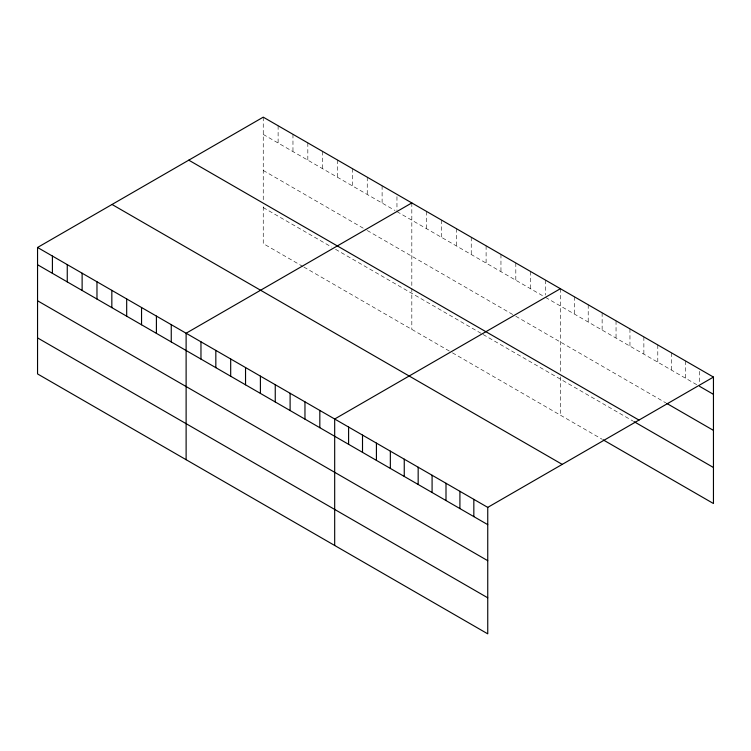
<?xml version="1.0" encoding="UTF-8"?>
<svg xmlns="http://www.w3.org/2000/svg" width="751" height="751" viewBox="0 0 751 751"><rect width="100%" height="100%" fill="white"/><g stroke="black" fill="none" stroke-linecap="round" stroke-linejoin="round"><path stroke-width="0.56" stroke-dasharray="3.75 2.82" d="M263.254 117.156L263.254 200.827M263.254 134.429L394.979 210.477M396.96 211.622L544.541 296.823M545.526 297.396L697.548 385.16M263.254 170.458L366.263 229.928M367.248 230.501L514.82 315.702M515.815 316.274L665.743 402.827M263.254 207.576L331.595 247.032M335.556 249.323L482.142 333.951M483.128 334.524L632.943 421.02M302.869 266.483L263.254 243.615L263.254 205.333M303.864 267.056L451.435 352.257M452.431 352.829L602.133 439.26M699.538 371.341L699.538 382.86M685.616 361.006L685.616 378.279M671.704 352.979L671.704 370.243M657.792 344.944L657.792 362.207M643.87 336.908L643.87 354.172M629.958 328.872L629.958 346.136M616.045 320.837L616.045 338.11M602.133 312.81L602.133 330.074M588.211 304.775L588.211 322.038M574.299 296.739L574.299 314.002M560.387 288.703L560.387 372.374M560.387 376.88L560.387 415.162M545.526 280.132L545.526 295.087M530.675 271.552L530.675 288.816M515.815 262.972L515.815 280.236M500.955 254.392L500.955 271.665M486.104 245.821L486.104 263.085M471.243 237.241L471.243 254.505M456.392 228.661L456.392 245.934M441.532 220.09L441.532 237.354M426.671 211.51L426.671 228.773M411.82 202.93L411.82 329.389M396.96 196.659L396.96 210.468M382.109 185.779L382.109 203.042M367.248 177.198L367.248 194.462M352.397 168.628L352.397 185.891M337.537 160.047L337.537 177.311M322.677 151.467L322.677 168.731M307.826 142.887L307.826 160.16M292.965 134.316L292.965 151.58M278.114 125.736L278.114 143"/><path stroke-width="1.13" d="M37.55 247.473L487.746 507.385L487.746 633.844L37.55 373.923L37.55 247.473L263.254 117.156L713.45 377.077L713.45 503.527L603.119 439.833M411.82 202.93L186.117 333.237L186.117 459.696M560.387 288.703L334.683 419.011L334.683 545.47M487.746 507.385L713.45 377.077M699.538 386.305L713.45 394.341M666.738 403.4L713.45 430.379M188.773 160.16L638.97 420.081M633.938 421.593L713.45 467.498M112.03 204.469L562.227 464.381M37.55 264.737L487.746 524.649M37.55 300.766L487.746 560.687M37.55 337.894L487.746 597.805M473.834 499.349L473.834 516.622M459.912 491.323L459.912 508.587M446 483.287L446 500.551M432.088 475.252L432.088 492.515M418.166 467.216L418.166 484.479M404.254 459.18L404.254 476.453M390.342 451.154L390.342 468.417M376.42 443.118L376.42 460.382M362.508 435.082L362.508 452.346M348.595 427.047L348.595 444.31M319.823 410.44L319.823 427.704M304.962 401.86L304.962 419.124M290.111 393.28L290.111 410.544M275.251 384.709L275.251 401.973M260.4 376.129L260.4 393.393M245.539 367.549L245.539 384.812M230.688 358.978L230.688 376.242M215.828 350.398L215.828 367.661M200.968 341.818L200.968 359.081M171.256 324.667L171.256 341.93M156.405 316.087L156.405 333.35M141.545 307.506L141.545 324.779M126.684 298.936L126.684 316.199M111.833 290.355L111.833 307.619M96.973 281.775L96.973 299.039M82.122 273.204L82.122 290.468M67.261 264.624L67.261 281.888M52.41 256.044L52.41 273.308"/></g></svg>
